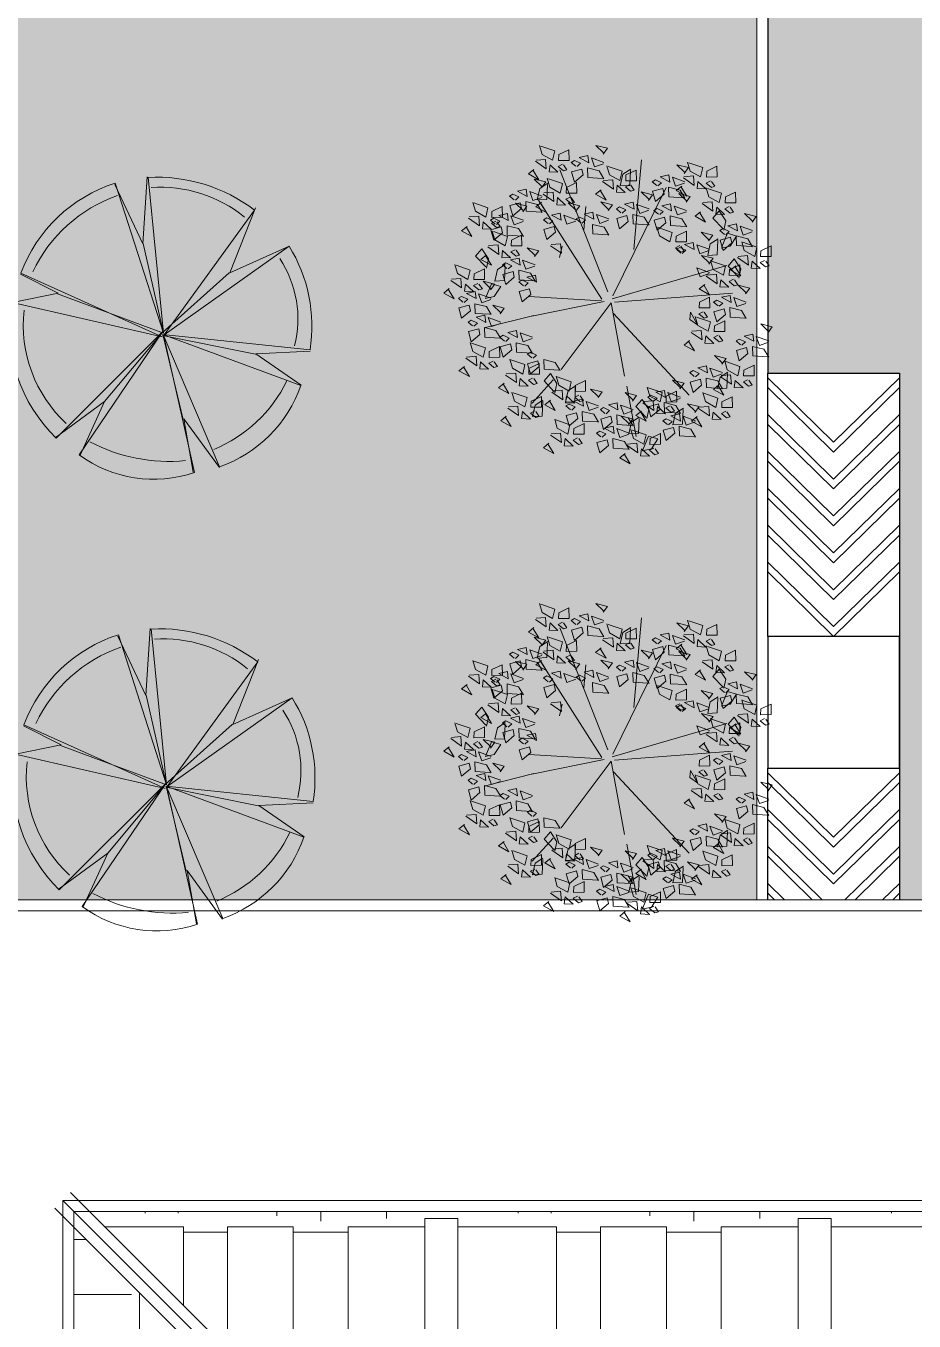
# Model space of a CAD drawing. Header units: inches. Extents: x 139 to 559, y -1 to 295.
# Drawn here: x 266.45 to 274.55, y 174.17 to 185.98 of the extents above; entities that cross this region are included whole.
import ezdxf

# ---------------------------------------------------------------- set-up
doc = ezdxf.new("R2010")
doc.units = ezdxf.units.IN
doc.header["$MEASUREMENT"] = 0
for name, color, linetype, lineweight in [('ars', 11, 'Continuous', 0), ('ARSIR', 31, 'Continuous', 5), ('ARSIR BETON', 8, 'Continuous', 5), ('ATAP', 3, 'Continuous', 20), ('DINDING2', 146, 'Continuous', 5), ('POHON', 98, 'Continuous', 5), ('RUMPUT', 93, 'Continuous', 0)]:
    doc.layers.add(name, color=color, linetype=linetype, lineweight=lineweight)
doc.layers.add('LANTAI', color=57, linetype='Continuous')
pattern_1 = [(45, (37.0798, 226.14725), (6e-17, 0.5747364), [1.2192, -0.4064]), (135, (37.36716, 226.4346), (6e-17, 0.5747364), [1.2192, -0.4064])]
pattern_2 = [(86.6697, (37.0798, 226.14725), (-0.5066041, 0.569206), [0.142875, -0.934755]), (41.6697, (37.0798, 226.14725), (-0.5066045, 0.5692064), [0.142875, -0.619125]), (131.6697, (37.0798, 226.14725), (-0.5692064, -0.5066045), [0.142875, -0.619125])]

# ---------------------------------------------------------------- blocks, each defined once
blk = doc.blocks.new('rrety')
for p, q in [((497.8335, 232.64), (497.8515, 232.6484)), ((497.8506, 232.6457), (497.8452, 232.6146)), ((497.8248, 232.6161), (497.8335, 232.64)), ((497.8452, 232.6146), (497.8248, 232.6161)), ((497.8677, 232.6134), (497.8875, 232.619)), ((497.8875, 232.619), (497.8874, 232.5936)), ((498.0767, 232.6219), (498.0965, 232.6275)), ((498.0822, 232.5908), (498.0767, 232.6219)), ((498.0965, 232.6275), (498.0964, 232.6021)), ((497.8733, 232.5824), (497.8677, 232.6134)), ((497.8874, 232.5936), (497.8733, 232.5795)), ((498.0964, 232.6021), (498.0822, 232.588)), ((497.7802, 232.574), (497.8, 232.5795)), ((497.7857, 232.5429), (497.7802, 232.574)), ((497.8, 232.5795), (497.7999, 232.5541)), ((497.8574, 232.5587), (497.8572, 232.5786)), ((497.8755, 232.5409), (497.8574, 232.5587)), ((497.8592, 232.5767), (497.8853, 232.5589)), ((497.8853, 232.5589), (497.8755, 232.5409)), ((498.0146, 232.5768), (498.0343, 232.5823)), ((498.0201, 232.5457), (498.0146, 232.5768)), ((498.0343, 232.5823), (498.0342, 232.5569)), ((498.0607, 232.5474), (498.0605, 232.5674)), ((498.0625, 232.5654), (498.0886, 232.5477)), ((497.7999, 232.5541), (497.7857, 232.54)), ((498.0342, 232.5569), (498.0201, 232.5429)), ((498.0788, 232.5296), (498.0607, 232.5474)), ((498.0886, 232.5477), (498.0788, 232.5296)), ((497.704, 232.4781), (497.7237, 232.4836)), ((497.7095, 232.447), (497.704, 232.4781)), ((497.7237, 232.4836), (497.7236, 232.4582)), ((497.7236, 232.4582), (497.7095, 232.4442)), ((498.2229, 232.3707), (498.2316, 232.3946)), ((498.2316, 232.3946), (498.2497, 232.403)), ((498.2487, 232.4004), (498.2434, 232.3693)), ((498.2434, 232.3693), (498.2229, 232.3707)), ((498.2179, 232.3568), (498.2376, 232.3624)), ((498.2234, 232.3257), (498.2179, 232.3568)), ((498.2375, 232.337), (498.2234, 232.3229)), ((498.2376, 232.3624), (498.2375, 232.337)), ((498.2611, 232.319), (498.2609, 232.3389)), ((498.263, 232.337), (498.2891, 232.3192)), ((498.2793, 232.3012), (498.2611, 232.319)), ((498.2891, 232.3192), (498.2793, 232.3012)), ((498.1134, 232.2834), (498.1133, 232.258)), ((497.7303, 232.2231), (497.7301, 232.243)), ((497.7321, 232.2411), (497.7582, 232.2233)), ((497.7484, 232.2053), (497.7303, 232.2231)), ((497.7582, 232.2233), (497.7484, 232.2053)), ((497.7859, 232.2045), (497.8056, 232.2101)), ((497.7914, 232.1734), (497.7859, 232.2045)), ((497.8056, 232.2101), (497.8055, 232.1847)), ((497.7542, 232.1564), (497.7629, 232.1803)), ((497.7629, 232.1803), (497.7809, 232.1887)), ((497.78, 232.1861), (497.7747, 232.1549)), ((497.8055, 232.1847), (497.7914, 232.1706)), ((498.1671, 232.1678), (498.1868, 232.1734)), ((498.1868, 232.1734), (498.1867, 232.148)), ((497.7747, 232.1549), (497.7542, 232.1564)), ((497.7839, 232.13), (497.7837, 232.15)), ((497.7858, 232.148), (497.8119, 232.1303)), ((498.1726, 232.1368), (498.1671, 232.1678)), ((498.1867, 232.148), (498.1726, 232.1339)), ((497.8021, 232.1122), (497.7839, 232.13)), ((497.8119, 232.1303), (497.8021, 232.1122)), ((498.0005, 232.1002), (498.0202, 232.1057)), ((498.006, 232.0691), (498.0005, 232.1002)), ((498.0202, 232.1057), (498.0201, 232.0803)), ((498.0201, 232.0803), (498.006, 232.0663))]:
    blk.add_line(p, q)
for points in [[(497.8859, 232.6614), (497.8953, 232.6733), (497.8709, 232.6805), (497.8867, 232.6641)], [(497.9248, 232.6527), (497.9394, 232.672), (497.9502, 232.652), (497.9301, 232.6412), (497.9248, 232.6527)], [(498.0181, 232.6583), (498.0167, 232.6735), (497.998, 232.6702), (498.0181, 232.6583)], [(498.0497, 232.6755), (498.0591, 232.6874), (498.0347, 232.6946), (498.0505, 232.6782)], [(497.8287, 232.6371), (497.8365, 232.6436), (497.8237, 232.6504), (497.8167, 232.6465), (497.826, 232.6379)], [(497.8543, 232.6442), (497.8529, 232.6594), (497.8343, 232.6561), (497.8543, 232.6442)], [(497.8857, 232.6408), (497.8663, 232.6348), (497.8602, 232.6543), (497.8865, 232.6435)], [(497.8824, 232.651), (497.9136, 232.6558), (497.9187, 232.6359), (497.8933, 232.6366), (497.8796, 232.6511)], [(498.0047, 232.6329), (497.9855, 232.618), (497.9803, 232.6401), (498.0025, 232.6453), (498.0047, 232.6329)], [(497.9924, 232.6512), (498.0003, 232.6577), (497.9875, 232.6645), (497.9805, 232.6606), (497.9897, 232.652)], [(498.0461, 232.6236), (498.0147, 232.627), (498.0149, 232.6475), (498.0393, 232.6403), (498.0488, 232.6228)], [(498.0495, 232.6549), (498.03, 232.6489), (498.024, 232.6684), (498.0503, 232.6576)], [(498.1513, 232.6388), (498.1607, 232.6507), (498.1364, 232.6579), (498.1521, 232.6415)], [(497.7921, 232.5963), (497.8067, 232.6156), (497.8175, 232.5956), (497.7974, 232.5848), (497.7921, 232.5963)], [(497.8409, 232.6188), (497.8218, 232.6039), (497.8165, 232.626), (497.8387, 232.6312), (497.8409, 232.6188)], [(497.8823, 232.6095), (497.8509, 232.6129), (497.8511, 232.6334), (497.8755, 232.6262), (497.885, 232.6087)], [(497.9135, 232.52), (497.8706, 232.621)], [(497.8872, 232.6198), (497.9044, 232.6306), (497.9153, 232.6134), (497.8871, 232.617)], [(497.9184, 232.6246), (497.9237, 232.6104), (497.9408, 232.6184), (497.9184, 232.6246)], [(497.9276, 232.6019), (497.9423, 232.6212), (497.953, 232.6012), (497.933, 232.5905), (497.9276, 232.6019)], [(497.9414, 232.6381), (497.9355, 232.6298), (497.9495, 232.6266), (497.9553, 232.6321), (497.9442, 232.638)], [(498.001, 232.6104), (498.0157, 232.6297), (498.0264, 232.6097), (498.0064, 232.5989), (498.001, 232.6104)], [(498.0941, 232.6146), (498.1019, 232.6211), (498.0892, 232.6278), (498.0822, 232.624), (498.0914, 232.6154)], [(498.1198, 232.6217), (498.1183, 232.6368), (498.0997, 232.6335), (498.1198, 232.6217)], [(498.1511, 232.6183), (498.1317, 232.6123), (498.1257, 232.6317), (498.1519, 232.621)], [(497.7497, 232.5946), (497.7809, 232.5994), (497.786, 232.5795), (497.7606, 232.5802), (497.7468, 232.5947)], [(497.8852, 232.6002), (497.9164, 232.605), (497.9215, 232.5851), (497.8961, 232.5858), (497.8824, 232.6003)], [(497.8923, 232.5999), (497.8863, 232.586), (497.9117, 232.5853), (497.8922, 232.5971)], [(497.9442, 232.5873), (497.9383, 232.579), (497.9523, 232.5758), (497.9581, 232.5813), (497.947, 232.5873)], [(497.9586, 232.6087), (497.9898, 232.6135), (497.9949, 232.5936), (497.9695, 232.5943), (497.9558, 232.6088)], [(497.9634, 232.5775), (497.9807, 232.5883), (497.9915, 232.5711), (497.9634, 232.5747)], [(498.0176, 232.5958), (498.0117, 232.5875), (498.0258, 232.5843), (498.0316, 232.5898), (498.0204, 232.5957)], [(498.0666, 232.5852), (498.076, 232.5971), (498.0517, 232.6044), (498.0674, 232.5879)], [(498.0699, 232.5414), (498.1036, 232.5996)], [(498.1063, 232.5962), (498.0872, 232.5813), (498.082, 232.6035), (498.1041, 232.6087), (498.1063, 232.5962)], [(498.1477, 232.5869), (498.1164, 232.5903), (498.1165, 232.6109), (498.1409, 232.6037), (498.1505, 232.5861)], [(498.1711, 232.5711), (498.1805, 232.583), (498.1561, 232.5903), (498.1719, 232.5738)], [(497.7532, 232.5514), (497.7626, 232.5633), (497.7382, 232.5705), (497.754, 232.5541)], [(497.7545, 232.5634), (497.7717, 232.5742), (497.7826, 232.557), (497.7544, 232.5606)], [(497.7857, 232.5682), (497.7909, 232.554), (497.8081, 232.562), (497.7857, 232.5682)], [(497.8086, 232.5817), (497.8028, 232.5734), (497.8168, 232.5702), (497.8226, 232.5757), (497.8115, 232.5816)], [(497.8402, 232.5484), (497.8388, 232.5635), (497.8201, 232.5602), (497.8402, 232.5484)], [(497.8344, 232.5539), (497.8491, 232.5733), (497.8598, 232.5533), (497.8398, 232.5425), (497.8344, 232.5539)], [(497.8716, 232.5449), (497.8521, 232.5389), (497.8461, 232.5584), (497.8724, 232.5477)], [(497.8718, 232.5655), (497.8812, 232.5774), (497.8568, 232.5846), (497.8726, 232.5682)], [(497.89, 232.5691), (497.9073, 232.5799), (497.9181, 232.5627), (497.8899, 232.5662)], [(497.9212, 232.5739), (497.9265, 232.5596), (497.9436, 232.5676), (497.9212, 232.5739)], [(497.9946, 232.5823), (497.9999, 232.5681), (498.0171, 232.5761), (497.9946, 232.5823)], [(498.0094, 232.561), (498.0172, 232.5675), (498.0045, 232.5742), (497.9974, 232.5704), (498.0067, 232.5618)], [(498.035, 232.5681), (498.0336, 232.5832), (498.015, 232.5799), (498.035, 232.5681)], [(498.0664, 232.5647), (498.047, 232.5587), (498.0409, 232.5781), (498.0672, 232.5674)], [(498.1139, 232.5469), (498.1217, 232.5534), (498.1089, 232.5601), (498.1019, 232.5563), (498.1111, 232.5477)], [(498.1395, 232.554), (498.1381, 232.5691), (498.1195, 232.5658), (498.1395, 232.554)], [(498.1709, 232.5506), (498.1515, 232.5446), (498.1454, 232.564), (498.1717, 232.5533)], [(498.2614, 232.5542), (498.2709, 232.5661), (498.2465, 232.5733), (498.2622, 232.5569)], [(497.6959, 232.5271), (497.7038, 232.5337), (497.691, 232.5404), (497.684, 232.5366), (497.6932, 232.5279)], [(497.7216, 232.5343), (497.7202, 232.5494), (497.7016, 232.5461), (497.7216, 232.5343)], [(497.753, 232.5308), (497.7335, 232.5248), (497.7275, 232.5443), (497.7538, 232.5336)], [(497.7596, 232.5435), (497.7536, 232.5296), (497.779, 232.5289), (497.7595, 232.5407)], [(497.792, 232.5523), (497.8232, 232.5571), (497.8283, 232.5372), (497.8029, 232.5379), (497.7892, 232.5523)], [(497.7968, 232.5211), (497.8141, 232.5319), (497.8249, 232.5147), (497.7968, 232.5183)], [(497.8268, 232.5229), (497.8076, 232.508), (497.8024, 232.5301), (497.8246, 232.5353), (497.8268, 232.5229)], [(497.8145, 232.5412), (497.8224, 232.5478), (497.8096, 232.5545), (497.8026, 232.5507), (497.8118, 232.542)], [(497.8682, 232.5136), (497.8368, 232.517), (497.837, 232.5375), (497.8614, 232.5303), (497.8709, 232.5128)], [(497.851, 232.5394), (497.8451, 232.5311), (497.8592, 232.5279), (497.865, 232.5334), (497.8538, 232.5393)], [(497.8951, 232.5492), (497.8891, 232.5352), (497.9145, 232.5345), (497.8951, 232.5463)], [(497.9685, 232.5576), (497.9625, 232.5437), (497.9879, 232.543), (497.9685, 232.5548)], [(498.0216, 232.5427), (498.0025, 232.5277), (497.9973, 232.5499), (498.0194, 232.5551), (498.0216, 232.5427)], [(498.063, 232.5333), (498.0317, 232.5367), (498.0318, 232.5573), (498.0562, 232.5501), (498.0657, 232.5325)], [(498.1261, 232.5286), (498.107, 232.5136), (498.1017, 232.5358), (498.1239, 232.541), (498.1261, 232.5286)], [(498.1055, 232.5201), (498.1202, 232.5395), (498.1309, 232.5194), (498.1109, 232.5087), (498.1055, 232.5201)], [(498.1675, 232.5192), (498.1361, 232.5226), (498.1363, 232.5432), (498.1607, 232.536), (498.1702, 232.5184)], [(498.2042, 232.53), (498.212, 232.5365), (498.1993, 232.5432), (498.1923, 232.5394), (498.2015, 232.5308)], [(498.2299, 232.5371), (498.2285, 232.5522), (498.2098, 232.5489), (498.2299, 232.5371)], [(498.2613, 232.5337), (498.2418, 232.5277), (498.2358, 232.5471), (498.2621, 232.5364)], [(497.7082, 232.5088), (497.6891, 232.4939), (497.6838, 232.516), (497.706, 232.5212), (497.7082, 232.5088)], [(497.7496, 232.4995), (497.7182, 232.5029), (497.7184, 232.5234), (497.7428, 232.5162), (497.7523, 232.4987)], [(497.9754, 232.3753), (497.7793, 232.51)], [(497.828, 232.5259), (497.8333, 232.5117), (497.8505, 232.5197), (497.828, 232.5259)], [(497.9846, 232.3539), (498.0582, 232.5161)], [(498.0631, 232.5184), (498.0943, 232.5232), (498.0994, 232.5033), (498.074, 232.504), (498.0603, 232.5185)], [(498.1221, 232.5056), (498.1162, 232.4972), (498.1302, 232.494), (498.136, 232.4995), (498.1249, 232.5055)], [(498.1705, 232.4975), (498.1851, 232.5169), (498.1959, 232.4969), (498.1758, 232.4861), (498.1705, 232.4975)], [(498.2165, 232.5116), (498.1973, 232.4967), (498.1921, 232.5188), (498.2142, 232.5241), (498.2165, 232.5116)], [(498.2579, 232.5023), (498.2265, 232.5057), (498.2267, 232.5263), (498.251, 232.519), (498.2606, 232.5015)], [(497.7221, 232.4752), (497.7315, 232.4872), (497.7072, 232.4944), (497.7229, 232.4779)], [(497.7158, 232.4818), (497.747, 232.4866), (497.7521, 232.4667), (497.7267, 232.4674), (497.713, 232.4818)], [(497.7582, 232.4834), (497.7728, 232.5028), (497.7836, 232.4828), (497.7635, 232.472), (497.7582, 232.4834)], [(497.8019, 232.5012), (497.7959, 232.4873), (497.8213, 232.4866), (497.8019, 232.4984)], [(497.9846, 232.3539), (497.9233, 232.5008)], [(498.128, 232.4959), (498.1592, 232.5007), (498.1644, 232.4808), (498.139, 232.4815), (498.1252, 232.4959)], [(498.1329, 232.4647), (498.1501, 232.4755), (498.1609, 232.4583), (498.1328, 232.4619)], [(498.187, 232.483), (498.1811, 232.4747), (498.1952, 232.4715), (498.201, 232.477), (498.1898, 232.4829)], [(498.2015, 232.4789), (498.2327, 232.4837), (498.2378, 232.4639), (498.2124, 232.4645), (498.1986, 232.479)], [(498.2439, 232.4806), (498.2585, 232.5), (498.2693, 232.4799), (498.2492, 232.4692), (498.2439, 232.4806)], [(497.6649, 232.451), (497.6727, 232.4575), (497.66, 232.4642), (497.653, 232.4604), (497.6622, 232.4518)], [(497.6906, 232.4581), (497.6891, 232.4732), (497.6705, 232.4699), (497.6906, 232.4581)], [(497.7219, 232.4547), (497.7025, 232.4487), (497.6965, 232.4681), (497.7227, 232.4574)], [(497.7206, 232.4506), (497.7378, 232.4614), (497.7487, 232.4442), (497.7205, 232.4478)], [(497.7518, 232.4554), (497.7571, 232.4412), (497.7742, 232.4492), (497.7518, 232.4554)], [(497.7748, 232.4689), (497.7689, 232.4606), (497.7829, 232.4574), (497.7887, 232.4629), (497.7776, 232.4688)], [(498.1403, 232.4159), (498.2384, 232.4649)], [(498.1641, 232.4695), (498.1693, 232.4553), (498.1865, 232.4633), (498.1641, 232.4695)], [(498.2063, 232.4478), (498.2235, 232.4586), (498.2343, 232.4414), (498.2062, 232.445)], [(498.2375, 232.4526), (498.2427, 232.4383), (498.2599, 232.4463), (498.2375, 232.4526)], [(498.2604, 232.4661), (498.2546, 232.4578), (498.2686, 232.4546), (498.2744, 232.4601), (498.2633, 232.466)], [(498.2749, 232.4355), (498.2896, 232.4549), (498.3003, 232.4348), (498.2803, 232.4241), (498.2749, 232.4355)], [(497.6771, 232.4327), (497.658, 232.4177), (497.6528, 232.4399), (497.6749, 232.4451), (497.6771, 232.4327)], [(497.7185, 232.4234), (497.6872, 232.4268), (497.6873, 232.4473), (497.7117, 232.4401), (497.7213, 232.4226)], [(497.7257, 232.4307), (497.7197, 232.4168), (497.7451, 232.4161), (497.7256, 232.4279)], [(498.2114, 232.4279), (498.2054, 232.414), (498.2308, 232.4133), (498.2113, 232.4251)], [(498.2325, 232.4338), (498.2637, 232.4386), (498.2688, 232.4187), (498.2434, 232.4194), (498.2297, 232.4339)], [(498.2915, 232.4209), (498.2856, 232.4126), (498.2997, 232.4094), (498.3055, 232.4149), (498.2943, 232.4209)], [(497.6339, 232.3943), (497.6651, 232.3991), (497.6702, 232.3793), (497.6448, 232.3799), (497.6311, 232.3944)], [(497.6763, 232.396), (497.691, 232.4154), (497.7017, 232.3953), (497.6817, 232.3846), (497.6763, 232.396)], [(497.7724, 232.3791), (497.771, 232.3943), (497.7524, 232.391), (497.7724, 232.3791)], [(497.804, 232.3963), (497.8134, 232.4082), (497.7891, 232.4154), (497.8048, 232.399)], [(497.9999, 232.3539), (498.144, 232.4182)], [(498.1563, 232.3735), (498.171, 232.3928), (498.1817, 232.3728), (498.1617, 232.362), (498.1563, 232.3735)], [(498.2373, 232.4027), (498.2546, 232.4135), (498.2654, 232.3963), (498.2373, 232.3998)], [(498.2685, 232.4075), (498.2738, 232.3932), (498.291, 232.4012), (498.2685, 232.4075)], [(498.2976, 232.382), (498.2962, 232.3971), (498.2776, 232.3938), (498.2976, 232.382)], [(498.3292, 232.3991), (498.3386, 232.411), (498.3143, 232.4182), (498.33, 232.4018)], [(497.6387, 232.3632), (497.6559, 232.374), (497.6668, 232.3568), (497.6386, 232.3604)], [(497.6699, 232.368), (497.6752, 232.3537), (497.6923, 232.3617), (497.6699, 232.368)], [(497.6929, 232.3815), (497.687, 232.3732), (497.701, 232.37), (497.7068, 232.3754), (497.6957, 232.3814)], [(497.759, 232.3537), (497.7399, 232.3388), (497.7347, 232.3609), (497.7568, 232.3661), (497.759, 232.3537)], [(497.7468, 232.372), (497.7546, 232.3785), (497.7419, 232.3853), (497.7348, 232.3814), (497.7441, 232.3728)], [(497.8004, 232.3444), (497.769, 232.3478), (497.7692, 232.3683), (497.7936, 232.3611), (497.8031, 232.3436)], [(497.8038, 232.3757), (497.7844, 232.3697), (497.7783, 232.3892), (497.8046, 232.3784)], [(498.0061, 232.3539), (498.1593, 232.3784)], [(498.1987, 232.3453), (498.2133, 232.3646), (498.2241, 232.3446), (498.204, 232.3338), (498.1987, 232.3453)], [(498.2424, 232.3828), (498.2364, 232.3688), (498.2618, 232.3681), (498.2424, 232.38)], [(498.2842, 232.3565), (498.2651, 232.3416), (498.2599, 232.3637), (498.282, 232.3689), (498.2842, 232.3565)], [(498.272, 232.3749), (498.2798, 232.3814), (498.2671, 232.3881), (498.26, 232.3843), (498.2693, 232.3757)], [(498.3256, 232.3472), (498.2943, 232.3506), (498.2944, 232.3711), (498.3188, 232.3639), (498.3283, 232.3464)], [(498.329, 232.3786), (498.3096, 232.3725), (498.3036, 232.392), (498.3298, 232.3813)], [(497.6438, 232.3433), (497.6378, 232.3293), (497.6632, 232.3287), (497.6437, 232.3405)], [(497.9785, 232.3508), (497.7363, 232.2773)], [(497.7413, 232.3255), (497.7559, 232.3449), (497.7667, 232.3248), (497.7466, 232.3141), (497.7413, 232.3255)], [(497.9846, 232.3447), (497.7609, 232.2222)], [(497.7891, 232.3297), (497.7969, 232.3362), (497.7842, 232.3429), (497.7772, 232.3391), (497.7864, 232.3305)], [(497.8148, 232.3368), (497.8134, 232.352), (497.7949, 232.3598), (497.8148, 232.3368)], [(497.9846, 232.3386), (497.9233, 232.0875)], [(498.0061, 232.3508), (498.1838, 232.1733)], [(498.1499, 232.3454), (498.1552, 232.3312), (498.1724, 232.3392), (498.1499, 232.3454)], [(498.1563, 232.3436), (498.1875, 232.3484), (498.1926, 232.3285), (498.1672, 232.3292), (498.1535, 232.3437)], [(498.1729, 232.3589), (498.167, 232.3506), (498.1811, 232.3474), (498.1869, 232.3529), (498.1757, 232.3588)], [(497.6988, 232.3238), (497.73, 232.3286), (497.7352, 232.3088), (497.7098, 232.3094), (497.696, 232.3239)], [(497.7578, 232.311), (497.7519, 232.3027), (497.766, 232.2995), (497.7718, 232.3049), (497.7606, 232.3109)], [(497.8014, 232.3114), (497.7822, 232.2965), (497.777, 232.3186), (497.7992, 232.3238), (497.8014, 232.3114)], [(497.9969, 232.3324), (498.1532, 232.0998)], [(498.1611, 232.3124), (498.1783, 232.3232), (498.1892, 232.306), (498.161, 232.3096)], [(498.1923, 232.3172), (498.1976, 232.303), (498.2147, 232.311), (498.1923, 232.3172)], [(498.2153, 232.3307), (498.2094, 232.3224), (498.2234, 232.3192), (498.2292, 232.3247), (498.2181, 232.3306)], [(498.2355, 232.2945), (498.2341, 232.3097), (498.2155, 232.3064), (498.2355, 232.2945)], [(498.2671, 232.3117), (498.2765, 232.3236), (498.2521, 232.3308), (498.2679, 232.3144)], [(497.7037, 232.2927), (497.7209, 232.3035), (497.7317, 232.2863), (497.7036, 232.2899)], [(497.7349, 232.2975), (497.7401, 232.2832), (497.7573, 232.2912), (497.7349, 232.2975)], [(497.7984, 232.2722), (497.8078, 232.2841), (497.7834, 232.2913), (497.7992, 232.2749)], [(498.1662, 232.2925), (498.1602, 232.2786), (498.1856, 232.2779), (498.1661, 232.2897)], [(498.2221, 232.2691), (498.203, 232.2542), (498.1977, 232.2763), (498.2199, 232.2815), (498.2221, 232.2691)], [(498.2099, 232.2874), (498.2177, 232.2939), (498.2049, 232.3006), (498.1979, 232.2968), (498.2072, 232.2882)], [(498.2635, 232.2598), (498.2321, 232.2632), (498.2323, 232.2837), (498.2567, 232.2765), (498.2662, 232.259)], [(498.2669, 232.2911), (498.2475, 232.2851), (498.2414, 232.3046), (498.2677, 232.2938)], [(497.7088, 232.2728), (497.7027, 232.2588), (497.7281, 232.2582), (497.7087, 232.27)], [(497.7411, 232.2479), (497.7489, 232.2545), (497.7362, 232.2612), (497.7292, 232.2574), (497.7384, 232.2487)], [(497.7668, 232.2551), (497.7654, 232.2702), (497.7467, 232.2669), (497.7668, 232.2551)], [(497.7982, 232.2516), (497.7787, 232.2456), (497.7727, 232.2651), (497.799, 232.2544)], [(497.794, 232.2476), (497.8112, 232.2584), (497.8221, 232.2412), (497.7939, 232.2447)], [(498.137, 232.2601), (498.1176, 232.2541), (498.1115, 232.2735), (498.1378, 232.2628)], [(498.2015, 232.2562), (498.2327, 232.261), (498.2378, 232.2411), (498.2124, 232.2418), (498.1986, 232.2562)], [(498.2439, 232.2578), (498.2585, 232.2772), (498.2693, 232.2571), (498.2492, 232.2464), (498.2439, 232.2578)], [(498.2892, 232.2438), (498.2878, 232.2589), (498.2691, 232.2556), (498.2892, 232.2438)], [(498.3207, 232.2609), (498.3302, 232.2728), (498.3058, 232.28), (498.3215, 232.2636)], [(497.7419, 232.2186), (497.7513, 232.2305), (497.7269, 232.2377), (497.7427, 232.2213)], [(497.7534, 232.2296), (497.7342, 232.2147), (497.729, 232.2368), (497.7512, 232.242), (497.7534, 232.2296)], [(497.7948, 232.2203), (497.7634, 232.2237), (497.7636, 232.2442), (497.788, 232.237), (497.7975, 232.2195)], [(497.7991, 232.2277), (497.7931, 232.2137), (497.8185, 232.213), (497.799, 232.2248)], [(497.9718, 232.1588), (497.9626, 232.2322)], [(498.1338, 232.2324), (498.1484, 232.2518), (498.1592, 232.2318), (498.1391, 232.221), (498.1338, 232.2324)], [(498.2063, 232.225), (498.2235, 232.2358), (498.2343, 232.2186), (498.2062, 232.2222)], [(498.2375, 232.2298), (498.2427, 232.2155), (498.2599, 232.2235), (498.2375, 232.2298)], [(498.2758, 232.2183), (498.2566, 232.2034), (498.2514, 232.2255), (498.2735, 232.2308), (498.2758, 232.2183)], [(498.2635, 232.2367), (498.2713, 232.2432), (498.2586, 232.2499), (498.2516, 232.2461), (498.2608, 232.2375)], [(498.2604, 232.2433), (498.2546, 232.235), (498.2686, 232.2318), (498.2744, 232.2373), (498.2633, 232.2432)], [(498.3172, 232.209), (498.2858, 232.2124), (498.286, 232.233), (498.3103, 232.2257), (498.3199, 232.2082)], [(498.3206, 232.2404), (498.3011, 232.2344), (498.2951, 232.2538), (498.3214, 232.2431)], [(497.6847, 232.1944), (497.6925, 232.2009), (497.6797, 232.2076), (497.6727, 232.2038), (497.6819, 232.1952)], [(497.7103, 232.2015), (497.7089, 232.2166), (497.6903, 232.2133), (497.7103, 232.2015)], [(497.7417, 232.1981), (497.7223, 232.1921), (497.7162, 232.2115), (497.7425, 232.2008)], [(497.8053, 232.1996), (497.8225, 232.2104), (497.8334, 232.1932), (497.8052, 232.1968)], [(497.8365, 232.2044), (497.8418, 232.1902), (497.8589, 232.1982), (497.8365, 232.2044)], [(497.8595, 232.2179), (497.8536, 232.2096), (497.8676, 232.2064), (497.8734, 232.2119), (497.8623, 232.2178)], [(497.8682, 232.2028), (497.876, 232.2093), (497.8633, 232.216), (497.8563, 232.2122), (497.8655, 232.2036)], [(497.9219, 232.1752), (497.8905, 232.1786), (497.8907, 232.1991), (497.915, 232.1919), (497.9246, 232.1744)], [(498.0236, 232.2138), (498.0548, 232.2186), (498.0599, 232.1988), (498.0345, 232.1994), (498.0207, 232.2139)], [(498.076, 232.2139), (498.0821, 232.1649)], [(498.0825, 232.201), (498.0767, 232.1927), (498.0907, 232.1895), (498.0965, 232.195), (498.0854, 232.2009)], [(498.0961, 232.1996), (498.1134, 232.2104), (498.1242, 232.1932), (498.0961, 232.1968)], [(498.1273, 232.2044), (498.1326, 232.1902), (498.1498, 232.1982), (498.1273, 232.2044)], [(498.1503, 232.2179), (498.1444, 232.2096), (498.1585, 232.2064), (498.1643, 232.2119), (498.1531, 232.2178)], [(498.1732, 232.1969), (498.2044, 232.2017), (498.2095, 232.1818), (498.1841, 232.1825), (498.1704, 232.197)], [(498.2114, 232.2051), (498.2054, 232.1912), (498.2308, 232.1905), (498.2113, 232.2023)], [(498.2156, 232.1986), (498.2303, 232.218), (498.241, 232.1979), (498.221, 232.1872), (498.2156, 232.1986)], [(497.6969, 232.176), (497.6778, 232.1611), (497.6725, 232.1832), (497.6947, 232.1884), (497.6969, 232.176)], [(497.7383, 232.1667), (497.7069, 232.1701), (497.7071, 232.1907), (497.7315, 232.1834), (497.741, 232.1659)], [(497.7186, 232.1715), (497.7498, 232.1763), (497.7549, 232.1565), (497.7295, 232.1571), (497.7158, 232.1716)], [(497.761, 232.1732), (497.7757, 232.1926), (497.7864, 232.1725), (497.7664, 232.1618), (497.761, 232.1732)], [(497.8104, 232.1797), (497.8044, 232.1658), (497.8298, 232.1651), (497.8103, 232.1769)], [(497.8804, 232.1845), (497.8613, 232.1696), (497.8561, 232.1917), (497.8782, 232.1969), (497.8804, 232.1845)], [(497.9079, 232.1619), (497.9225, 232.1813), (497.9333, 232.1613), (497.9132, 232.1505), (497.9079, 232.1619)], [(497.9445, 232.1744), (497.9757, 232.1792), (497.9808, 232.1593), (497.9554, 232.16), (497.9417, 232.1744)], [(497.9869, 232.176), (498.0016, 232.1954), (498.0123, 232.1754), (497.9923, 232.1646), (497.9869, 232.176)], [(498.0284, 232.1827), (498.0456, 232.1935), (498.0564, 232.1763), (498.0283, 232.1799)], [(498.0596, 232.1875), (498.0648, 232.1732), (498.082, 232.1812), (498.0596, 232.1875)], [(498.1013, 232.1797), (498.0952, 232.1658), (498.1206, 232.1651), (498.1012, 232.1769)], [(498.1452, 232.1592), (498.1437, 232.1743), (498.1251, 232.171), (498.1452, 232.1592)], [(498.1767, 232.1763), (498.1862, 232.1882), (498.1618, 232.1954), (498.1775, 232.179)], [(498.178, 232.1658), (498.1953, 232.1766), (498.2061, 232.1594), (498.178, 232.1629)], [(498.2322, 232.1841), (498.2263, 232.1757), (498.2404, 232.1725), (498.2462, 232.178), (498.235, 232.184)], [(497.7234, 232.1404), (497.7407, 232.1512), (497.7515, 232.134), (497.7233, 232.1376)], [(497.7546, 232.1452), (497.7599, 232.1309), (497.777, 232.1389), (497.7546, 232.1452)], [(497.7776, 232.1587), (497.7717, 232.1504), (497.7857, 232.1472), (497.7915, 232.1527), (497.7804, 232.1586)], [(497.8654, 232.1603), (497.8966, 232.1651), (497.9018, 232.1452), (497.8764, 232.1459), (497.8626, 232.1603)], [(497.9244, 232.1474), (497.9185, 232.1391), (497.9326, 232.1359), (497.9384, 232.1414), (497.9272, 232.1473)], [(497.9493, 232.1432), (497.9666, 232.154), (497.9774, 232.1368), (497.9492, 232.1404)], [(497.9723, 232.161), (497.9877, 232.0416)], [(497.9805, 232.148), (497.9858, 232.1338), (498.0029, 232.1418), (497.9805, 232.148)], [(498.0035, 232.1615), (497.9976, 232.1532), (498.0116, 232.15), (498.0174, 232.1555), (498.0063, 232.1614)], [(498.0335, 232.1628), (498.0275, 232.1489), (498.0529, 232.1482), (498.0334, 232.16)], [(498.1317, 232.1337), (498.1126, 232.1188), (498.1074, 232.1409), (498.1295, 232.1461), (498.1317, 232.1337)], [(498.1195, 232.1521), (498.1273, 232.1586), (498.1146, 232.1653), (498.1076, 232.1615), (498.1168, 232.1529)], [(498.1732, 232.1244), (498.1418, 232.1278), (498.142, 232.1484), (498.1663, 232.1411), (498.1759, 232.1236)], [(498.1765, 232.1558), (498.1571, 232.1498), (498.1511, 232.1692), (498.1773, 232.1585)], [(498.1831, 232.1459), (498.1771, 232.1319), (498.2025, 232.1312), (498.1831, 232.1431)], [(498.2092, 232.1706), (498.2145, 232.1563), (498.2317, 232.1643), (498.2092, 232.1706)], [(497.7285, 232.1205), (497.7225, 232.1066), (497.7479, 232.1059), (497.7285, 232.1177)], [(497.8091, 232.1056), (497.8077, 232.1207), (497.7891, 232.1174), (497.8091, 232.1056)], [(497.8405, 232.1022), (497.8211, 232.0962), (497.8151, 232.1156), (497.8413, 232.1049)], [(497.8407, 232.1227), (497.8501, 232.1346), (497.8258, 232.1418), (497.8415, 232.1254)], [(497.8702, 232.1291), (497.8875, 232.1399), (497.8983, 232.1227), (497.8702, 232.1263)], [(497.9015, 232.1339), (497.9067, 232.1197), (497.9239, 232.1277), (497.9015, 232.1339)], [(497.9248, 232.1027), (497.9394, 232.1221), (497.9502, 232.102), (497.9301, 232.0913), (497.9248, 232.1027)], [(497.9544, 232.1233), (497.9484, 232.1094), (497.9738, 232.1087), (497.9543, 232.1205)], [(498.0266, 232.1056), (498.0252, 232.1207), (498.0065, 232.1174), (498.0266, 232.1056)], [(498.058, 232.1022), (498.0385, 232.0962), (498.0325, 232.1156), (498.0588, 232.1049)], [(498.0581, 232.1227), (498.0676, 232.1346), (498.0432, 232.1418), (498.0589, 232.1254)], [(498.1027, 232.0999), (498.1173, 232.1193), (498.1281, 232.0992), (498.108, 232.0885), (498.1027, 232.0999)], [(498.2078, 232.1114), (498.2172, 232.1233), (498.1928, 232.1306), (498.2086, 232.1141)], [(497.7957, 232.0801), (497.7766, 232.0652), (497.7714, 232.0874), (497.7935, 232.0926), (497.7957, 232.0801)], [(497.7835, 232.0985), (497.7913, 232.105), (497.7786, 232.1117), (497.7715, 232.1079), (497.7808, 232.0993)], [(497.8371, 232.0708), (497.8058, 232.0742), (497.8059, 232.0948), (497.8303, 232.0876), (497.8398, 232.07)], [(497.8754, 232.1092), (497.8693, 232.0953), (497.8947, 232.0946), (497.8753, 232.1064)], [(497.8915, 232.0776), (497.901, 232.0895), (497.8766, 232.0967), (497.8923, 232.0803)], [(497.8824, 232.101), (497.9136, 232.1058), (497.9187, 232.086), (497.8933, 232.0866), (497.8796, 232.1011)], [(497.9414, 232.0882), (497.9355, 232.0799), (497.9495, 232.0767), (497.9553, 232.0821), (497.9442, 232.0881)], [(498.0132, 232.0801), (497.994, 232.0652), (497.9888, 232.0874), (498.0109, 232.0926), (498.0132, 232.0801)], [(498.0009, 232.0985), (498.0087, 232.105), (497.996, 232.1117), (497.989, 232.1079), (497.9982, 232.0993)], [(498.0546, 232.0708), (498.0232, 232.0742), (498.0234, 232.0948), (498.0477, 232.0876), (498.0573, 232.07)], [(498.0603, 232.0982), (498.0915, 232.103), (498.0966, 232.0831), (498.0712, 232.0838), (498.0575, 232.0983)], [(498.1506, 232.0872), (498.1584, 232.0937), (498.1456, 232.1004), (498.1386, 232.0966), (498.1479, 232.088)], [(498.1762, 232.0943), (498.1748, 232.1094), (498.1562, 232.1061), (498.1762, 232.0943)], [(498.2076, 232.0909), (498.1882, 232.0849), (498.1821, 232.1043), (498.2084, 232.0936)], [(497.8343, 232.0533), (497.8421, 232.0599), (497.8294, 232.0666), (497.8224, 232.0628), (497.8316, 232.0542)], [(497.86, 232.0605), (497.8586, 232.0756), (497.8399, 232.0723), (497.86, 232.0605)], [(497.8914, 232.0571), (497.8719, 232.051), (497.8659, 232.0705), (497.8922, 232.0598)], [(497.8872, 232.0699), (497.9044, 232.0807), (497.9153, 232.0635), (497.8871, 232.0671)], [(497.9184, 232.0747), (497.9237, 232.0604), (497.9408, 232.0684), (497.9184, 232.0747)], [(498.0651, 232.0671), (498.0823, 232.0779), (498.0932, 232.0607), (498.065, 232.0642)], [(498.0963, 232.0719), (498.1015, 232.0576), (498.1187, 232.0656), (498.0963, 232.0719)], [(498.1192, 232.0853), (498.1134, 232.077), (498.1274, 232.0738), (498.1332, 232.0793), (498.1221, 232.0853)], [(498.1628, 232.0689), (498.1437, 232.0539), (498.1384, 232.0761), (498.1606, 232.0813), (498.1628, 232.0689)], [(498.2042, 232.0595), (498.1728, 232.063), (498.173, 232.0835), (498.1974, 232.0763), (498.2069, 232.0587)], [(497.8466, 232.035), (497.8274, 232.0201), (497.8222, 232.0422), (497.8443, 232.0474), (497.8466, 232.035)], [(497.888, 232.0257), (497.8566, 232.0291), (497.8568, 232.0496), (497.8811, 232.0424), (497.8907, 232.0249)], [(497.8923, 232.05), (497.8863, 232.036), (497.9117, 232.0354), (497.8922, 232.0472)], [(498.0702, 232.0472), (498.0642, 232.0332), (498.0896, 232.0325), (498.0701, 232.0444)]]:
    blk.add_lwpolyline(points)
blk = doc.blocks.new('D00088C')
for p, q in [((-0.2342, 0.4212), (-0.1152, 0.2615)), ((-0.2303, 0.4213), (-0.0013, -0.0094)), ((-0.0013, -0.0094), (-0.1437, 0.4512)), ((-0.1152, 0.2615), (-0.1398, 0.4513)), ((0.2305, 0.3971), (0.0063, 0.0027)), ((0.2266, 0.397), (0.1472, 0.2403)), ((0.0063, 0.0027), (0.303, 0.3553)), ((0.1472, 0.2403), (0.3033, 0.3575)), ((-0.1152, 0.2612), (-0.0014, -0.0054)), ((0.0023, 0.0066), (-0.4996, 0.0423)), ((-0.496, -0.0575), (0.0023, 0.0066)), ((-0.3618, -0.0303), (-0.4945, 0.0417)), ((0.3075, -0.0277), (0.0024, 0.0026)), ((0.4778, 0.0264), (0.0025, -0.0014)), ((0.4784, 0.0248), (0.3087, -0.0294)), ((-0.4961, -0.0535), (-0.3618, -0.0303)), ((-0.3629, -0.0277), (0.0026, -0.0053)), ((0.0026, -0.0053), (-0.2884, -0.4252)), ((-0.192, -0.4744), (0.0026, -0.0053)), ((-0.1451, -0.264), (0.0026, -0.0053)), ((0.1495, -0.2553), (-0.0014, -0.0054)), ((0.3099, -0.3943), (0.0064, -0.0013)), ((0.0064, -0.0013), (0.169, -0.4733)), ((0.3087, -0.0294), (0.4741, -0.089)), ((-0.1457, -0.2629), (-0.2885, -0.4212)), ((-0.1959, -0.4745), (-0.1457, -0.2629))]:
    blk.add_line(p, q)
at = {"flags": 128}
blk.add_lwpolyline([(0.1453, 0.2437), (0.0025, -0.0014), (0.4729, -0.0927, -0.179693), (0.3099, -0.3943), (0.1517, -0.2555), (0.1692, -0.4812)], format="xyb", dxfattribs=at)
for centre, radius, start, end in [((-0.0088, 0.063), 0.411, 54.3842, 109.1674), ((0.0045, -0.0301), 0.5088, 117.4863, 171.4484), ((-0.018, -0.1342), 0.5445, 67.363, 101.0798), ((-0.022, -0.0267), 0.4368, 115.9305, 169.2592), ((0.0516, 0.0107), 0.4265, 2.1127, 53.8887), ((-0.0182, -0.0451), 0.4539, 8.9188, 50.8384), ((-0.0137, -0.0277), 0.4832, 183.5353, 235.3544), ((0.0103, -0.0052), 0.475, 188.1449, 233.911), ((0.0637, -0.0721), 0.358, 309.7909, 357.1215), ((-0.0193, -0.0383), 0.4358, 249.3685, 292.0705), ((-0.013, 0.0189), 0.5247, 250.058, 290.2953)]:
    blk.add_arc(centre, radius, start, end)

msp = doc.modelspace()

# ---------------------------------------------------------------- hatches: boundary and pattern name
at = {"layer": 'ars'}
h = msp.add_hatch(dxfattribs=at)
h.set_pattern_fill('AR-RSHKE', color=256, scale=0.1, style=0)
h.set_pattern_definition([(0, (278.4873, 175.0301), (2.55, -1.2), [0.6, -0.5, 0.7, -0.3, 0.9, -0.4]), (0, (279.0873, 174.9801), (2.55, -1.2), [0.5, -1.9, 0.4, -0.6]), (0, (280.2873, 175.1051), (2.55, -1.2), [0.3, -3.1]), (270, (278.4873, 175.0301), (-0.85, -1.2), [1.15, -3.65]), (270, (279.0873, 175.0301), (-0.85, -1.2), [1.125, -3.675]), (270, (279.5873, 175.0301), (-0.85, -1.2), [1.05, -3.75]), (270, (280.2873, 175.1051), (-0.85, -1.2), [1.15, -3.65]), (270, (280.5873, 175.1051), (-0.85, -1.2), [1.15, -3.65]), (270, (281.4873, 175.0301), (-0.85, -1.2), [1.1, -3.7])])
h.paths.add_polyline_path([(267.0287, 175.1715), (289.7459, 175.1715), (278.3873, 163.813)])
h = msp.add_hatch(dxfattribs=at)
h.set_pattern_fill('AR-RSHKE', color=256, scale=0.1, angle=90, style=0)
h.set_pattern_definition([(90, (278.2873, 148.313), (1.2, 2.55), [0.6, -0.5, 0.7, -0.3, 0.9, -0.4]), (90, (278.3373, 148.913), (1.2, 2.55), [0.5, -1.9, 0.4, -0.6]), (90, (278.2123, 150.113), (1.2, 2.55), [0.3, -3.1]), (360, (278.2873, 148.31295), (1.2, -0.85), [1.15, -3.65]), (360, (278.2873, 148.91295), (1.2, -0.85), [1.125, -3.675]), (360, (278.2873, 149.41295), (1.2, -0.85), [1.05, -3.75]), (360, (278.2123, 150.11295), (1.2, -0.85), [1.15, -3.65]), (360, (278.2123, 150.41295), (1.2, -0.85), [1.15, -3.65]), (360, (278.2873, 151.31295), (1.2, -0.85), [1.1, -3.7])])
h.paths.add_polyline_path([(266.8873, 175.0301), (278.2873, 163.6301), (278.2873, 159.713), (266.8873, 148.313)])
at = {"layer": 'ARSIR'}
h = msp.add_hatch(dxfattribs=at)
h.set_pattern_fill('AR-HBONE', color=256, scale=0.003, style=0)
h.set_pattern_definition([(45, (37.0798, 226.14725), (4e-17, 0.4310523), [0.9144, -0.3048]), (135, (37.29532, 226.36278), (4e-17, 0.4310523), [0.9144, -0.3048])])
edge = h.paths.add_edge_path()
edge.add_arc((191.2828, 190.0679), 15.2, 90, 180)
edge.add_line((176.0828, 190.0679), (176.0828, 133.2715))
edge.add_arc((191.2828, 133.2715), 15.2, 180, 214.23029)
edge.add_line((178.7157, 124.7212), (179.7078, 125.3962))
edge.add_arc((191.2827, 133.2715), 14, 180, 214.23027, ccw=False)
edge.add_line((177.2828, 133.2715), (177.2828, 190.0679))
edge.add_arc((191.2828, 190.0679), 14, 90, 180, ccw=False)
edge.add_line((191.2828, 204.0679), (270.5466, 204.0679))
edge.add_arc((270.5466, 204.9086), 0.8408, 270, 359.99697)
edge.add_line((271.3873, 204.9086), (191.2828, 205.2679))
h = msp.add_hatch(dxfattribs=at)
h.set_pattern_fill('AR-HBONE', color=256, scale=0.004, style=0)
h.set_pattern_definition(pattern_1)
h.paths.add_polyline_path([(277.2032, 190.67), (279.5032, 190.67), (279.5032, 186.97), (277.2032, 186.97)])
h.paths.add_polyline_path([(277.2032, 184.47), (279.5032, 184.47), (279.5032, 180.77), (277.2032, 180.77)])
edge = h.paths.add_edge_path()
edge.add_line((274.4123, 178.0115), (282.3623, 178.0115))
edge.add_line((282.3623, 178.0115), (282.3623, 182.8115))
edge.add_line((282.3623, 182.8115), (283.5623, 182.8115))
edge.add_line((283.5623, 182.8115), (283.5623, 190.7865))
edge.add_arc((286.5623, 190.7865), 3, 90, 180, ccw=False)
edge.add_line((286.5623, 193.7865), (332.5823, 193.7865))
edge.add_line((332.5823, 193.7865), (332.5823, 194.9865))
edge.add_line((332.5823, 194.9865), (279.5032, 194.9865))
edge.add_line((279.5032, 194.9865), (279.5032, 192.5865))
edge.add_line((279.5032, 192.5865), (277.2032, 192.5865))
edge.add_line((277.2032, 192.5865), (277.2032, 194.9865))
edge.add_line((277.2032, 194.9865), (272.3302, 194.9865))
edge.add_arc((265.7568, 189.203), 8.7555, 41.343, 90)
edge.add_line((265.7568, 197.9585), (262.4822, 197.9585))
edge.add_line((262.4822, 197.9585), (262.4822, 196.6571))
edge.add_line((262.4822, 196.6571), (265.7537, 196.6585))
edge.add_arc((265.7568, 189.203), 7.4555, 0.24526, 90.02394, ccw=False)
edge.add_line((273.2123, 189.2349), (273.2123, 182.8115))
edge.add_line((273.2123, 182.8115), (274.4123, 182.8115))
edge.add_line((274.4123, 182.8115), (274.4123, 178.0115))
at = {"layer": 'ARSIR BETON'}
h = msp.add_hatch(dxfattribs=at)
h.set_pattern_fill('AR-HBONE', color=256, scale=0.004, style=0)
h.set_pattern_definition(pattern_1)
edge = h.paths.add_edge_path()
edge.add_arc((191.2828, 190.0679), 14, 90, 180)
edge.add_line((177.2828, 190.0679), (177.2828, 133.2715))
edge.add_arc((191.2827, 133.2715), 14, 179.99992, 263.11919)
edge.add_line((189.6055, 119.3724), (189.6055, 112.3227))
edge.add_line((189.6055, 112.3227), (189.7055, 112.3227))
edge.add_line((189.7055, 112.3227), (189.7055, 112.2227))
edge.add_line((189.7055, 112.2227), (201.7055, 112.2227))
edge.add_line((201.7055, 112.2227), (201.7055, 119.2715))
edge.add_line((201.7055, 119.2715), (380.22, 119.2715))
edge.add_arc((380.22, 133.2715), 14, 270, 360)
edge.add_line((394.22, 133.2715), (394.22, 186.8365))
edge.add_arc((380.07, 186.8365), 14.15, 0.00002, 89.99998)
edge.add_line((380.07, 200.9865), (288.3873, 200.9865))
edge.add_arc((288.3873, 203.9865), 3, 180, 270, ccw=False)
edge.add_line((285.3873, 203.9865), (285.3986, 204.9823))
edge.add_line((285.3986, 204.9823), (271.3873, 205.1475))
edge.add_line((271.3873, 205.1475), (271.3873, 204.9086))
edge.add_arc((270.5466, 204.9086), 0.8408, 270, 359.99999, ccw=False)
edge.add_line((270.5466, 204.0679), (191.2828, 204.0679))
edge = h.paths.add_edge_path()
edge.add_line((191.2672, 197.9562), (265.7566, 197.9585))
edge.add_arc((265.7568, 189.203), 8.7555, 41.343, 90.00169, ccw=False)
edge.add_line((272.3302, 194.9865), (332.5823, 194.9865))
edge.add_line((332.5823, 194.9865), (332.5823, 191.8715))
edge.add_line((332.5823, 191.8715), (340.1822, 191.8715))
edge.add_line((340.1822, 191.8715), (340.1822, 194.9865))
edge.add_line((340.1822, 194.9865), (380.07, 194.9865))
edge.add_arc((380.07, 186.8365), 8.15, 0, 90, ccw=False)
edge.add_line((388.22, 186.8365), (388.22, 163.1715))
edge.add_line((388.22, 163.1715), (388.22, 157.7117))
edge.add_line((388.22, 157.7117), (388.22, 133.2715))
edge.add_arc((380.22, 133.2715), 8, -90, 0, ccw=False)
edge.add_line((380.22, 125.2715), (191.2828, 125.2715))
edge.add_arc((191.185, 133.1732), 7.9023, 180.12317, 270.70845, ccw=False)
edge.add_line((183.2828, 133.1562), (183.2675, 189.9541))
edge.add_arc((191.2675, 189.9563), 8, 90.00169, 180.01541, ccw=False)
at = {"layer": 'RUMPUT'}
h = msp.add_hatch(dxfattribs=at)
h.set_pattern_fill('GRASS', color=256, scale=0.03, angle=356.66969, style=0)
h.set_pattern_definition(pattern_2)
edge = h.paths.add_edge_path()
edge.add_line((173.8596, 124.7087), (178.5195, 124.7087))
edge.add_line((178.5195, 124.7087), (178.577, 124.7478))
edge.add_arc((191.2745, 133.269), 15.2918, 179.99042, 213.86512, ccw=False)
edge.add_line((175.9828, 133.2715), (175.9828, 190.0679))
edge.add_arc((191.2827, 190.0679), 15.2999, 89.99903, 180.00016, ccw=False)
edge.add_line((191.283, 205.3679), (269.9053, 205.0253))
edge.add_line((269.9053, 205.0253), (167.2319, 206.0181))
edge.add_line((167.2319, 206.0181), (167.521, 198.8985))
edge.add_line((167.521, 198.8985), (170.7477, 161.1323))
edge.add_line((170.7477, 161.1323), (173.8596, 124.7087))
h = msp.add_hatch(dxfattribs=at)
h.set_pattern_fill('GRASS', color=256, scale=0.03, angle=356.66969, style=0)
h.set_pattern_definition(pattern_2)
edge = h.paths.add_edge_path()
edge.add_line((266.1873, 178.0115), (273.1123, 178.0115))
edge.add_line((273.1123, 178.0115), (273.1123, 189.2346))
edge.add_arc((265.7568, 189.203), 7.3555, 0.24692, 91.40235)
edge.add_line((265.5768, 196.5562), (262.5822, 196.5562))
edge.add_line((262.5822, 196.5562), (262.5822, 192.8562))
edge.add_line((262.5822, 192.8562), (232.3822, 192.8562))
edge.add_line((232.3822, 192.8562), (232.3822, 197.4574))
edge.add_arc((231.9822, 197.4574), 0.4, 360, 450)
edge.add_line((231.9822, 197.8574), (230.9974, 197.8574))
edge.add_arc((230.9974, 197.4574), 0.4, 90, 180.00169)
edge.add_line((230.5974, 197.4574), (230.5975, 191.8715))
edge.add_line((230.5975, 191.8715), (263.3357, 191.8715))
edge.add_arc((263.4211, 189.1067), 2.7662, 0.31389, 91.76922, ccw=False)
edge.add_line((266.1873, 189.1218), (266.1873, 178.0115))

# ---------------------------------------------------------------- linework, layer by layer
at = {"layer": 'ATAP'}
for points in [[(265.4373, 178.0115), (291.4373, 178.0115), (291.4373, 173.2715), (294.3373, 173.2715), (294.3373, 150.0715), (291.4373, 150.0715), (291.4373, 145.3315), (265.6873, 145.3315), (265.6873, 149.6215), (262.8873, 149.6215), (262.8873, 173.7315), (265.4373, 173.7315), (265.4373, 178.0115)], [(266.858, 175.3422), (278.3873, 163.813), (289.9166, 175.3422)], [(266.7166, 175.2008), (278.3873, 163.5301), (290.058, 175.2008)], [(266.7873, 175.2715), (278.3873, 163.6715), (289.9873, 175.2715)]]:
    msp.add_lwpolyline(points, dxfattribs=at)
for points in [[(265.5373, 177.9115), (291.3373, 177.9115), (291.3373, 173.1715), (294.2373, 173.1715), (294.2373, 150.1715), (291.3373, 150.1715), (291.3373, 145.4315), (265.7873, 145.4315), (265.7873, 149.7215), (262.9873, 149.7215), (262.9873, 173.6315), (265.5373, 173.6315)], [(266.7873, 175.2715), (289.9873, 175.2715), (289.9873, 148.0715), (266.7873, 148.0715)], [(266.8873, 175.1715), (289.8873, 175.1715), (289.8873, 148.1715), (266.8873, 148.1715)]]:
    msp.add_lwpolyline(points, close=True, dxfattribs=at)
at = {"layer": 'DINDING2'}
for points in [[(273.2123, 178.0115), (273.2123, 189.2349, 0.4200925), (265.5756, 196.6562), (262.4822, 196.6562), (262.4822, 192.9562), (232.4822, 192.9562), (232.4822, 197.4574, 0.4142136), (231.9822, 197.9574), (230.9974, 197.9574, 0.4142222), (230.4974, 197.4574), (230.4975, 191.7715), (263.3373, 191.7715, -0.4218119), (266.0873, 189.1215), (266.0873, 178.0115)], [(273.1123, 178.0115), (273.1123, 189.2346, 0.4201324), (265.5768, 196.5562), (262.5822, 196.5562), (262.5822, 192.8562), (232.3822, 192.8562), (232.3822, 197.4574, 0.4142136), (231.9822, 197.8574), (230.9974, 197.8574, 0.4142222), (230.5974, 197.4574), (230.5975, 191.8715), (263.3357, 191.8715, -0.4216729), (266.1873, 189.1218), (266.1873, 178.0115)]]:
    msp.add_lwpolyline(points, format="xyb", dxfattribs=at)
at = {"layer": 'LANTAI'}
msp.add_lwpolyline([(332.5823, 193.7865), (332.5823, 194.9865), (279.5032, 194.9865), (279.5032, 192.5865), (277.2032, 192.5865), (277.2032, 194.9865), (272.3302, 194.9865, 0.2155546), (265.7568, 197.9585), (262.4822, 197.9562), (262.4822, 196.7562), (262.4822, 196.6562), (265.7537, 196.6585, -0.4130826), (273.2123, 189.2349), (273.2123, 182.8115), (274.4123, 182.8115), (274.4123, 178.0115)], format="xyb", dxfattribs=at)
for points in [[(274.4123, 180.4115), (273.2123, 180.4115), (273.2123, 182.8115), (274.4123, 182.8115)], [(274.4123, 180.4115), (273.2123, 180.4115), (273.2123, 179.2115), (274.4123, 179.2115)]]:
    msp.add_lwpolyline(points, close=True, dxfattribs=at)
for points in [[(273.2123, 182.7699), (273.8123, 182.1823), (274.4123, 182.7699)], [(273.2123, 182.68), (273.8123, 182.0924), (274.4123, 182.68)], [(273.2123, 182.4337), (273.8123, 181.8461), (274.4123, 182.4337)], [(273.2123, 182.3439), (273.8123, 181.7562), (274.4123, 182.3439)], [(273.2123, 182.0975), (273.8123, 181.5099), (274.4123, 182.0975)], [(273.2123, 182.0077), (273.8123, 181.4201), (274.4123, 182.0077)], [(273.2123, 181.7613), (273.8123, 181.1737), (274.4123, 181.7613)], [(273.2123, 181.6715), (273.8123, 181.0839), (274.4123, 181.6715)], [(273.2123, 181.4252), (273.8123, 180.8375), (274.4123, 181.4252)], [(273.2123, 181.3353), (273.8123, 180.7477), (274.4123, 181.3353)], [(273.2123, 181.089), (273.8123, 180.5014), (274.4123, 181.089)], [(273.2123, 180.9992), (273.8123, 180.4115), (274.4123, 180.9992)], [(273.2123, 178.0115), (273.2123, 179.2115), (274.4123, 179.2115), (274.4123, 178.0115)], [(273.2123, 179.1699), (273.8123, 178.5823), (274.4123, 179.1699)], [(273.2123, 179.08), (273.8123, 178.4924), (274.4123, 179.08)], [(273.2123, 178.8337), (273.8123, 178.2461), (274.4123, 178.8337)], [(273.2123, 178.7439), (273.8123, 178.1562), (274.4123, 178.7439)], [(273.2123, 178.4975), (273.7085, 178.0115)], [(273.916, 178.0115), (274.4123, 178.4975)], [(273.2123, 178.4077), (273.6168, 178.0115)], [(274.0078, 178.0115), (274.4123, 178.4077)], [(273.2123, 178.1613), (273.3653, 178.0115)], [(274.2593, 178.0115), (274.4123, 178.1613)], [(273.2123, 178.0715), (273.2735, 178.0115)], [(274.351, 178.0115), (274.4123, 178.0715)]]:
    msp.add_lwpolyline(points, dxfattribs=at)

# ---------------------------------------------------------------- block references
at = {"layer": 'POHON'}
for name, p, xscale, yscale, zscale, rotation in [('rrety', (2560.5858, 691.2214), 4.266321027000654, 4.266321027000657, 4.266321027000662, 167.4952652185835), ('D00088C', (267.6933, 183.1622), -2.812499999999324, 2.812499999999318, 8.4375, 163.0458035345949), ('rrety', (2560.5858, 687.0461), 4.266321027000654, 4.266321027000657, 4.266321027000662, 167.4952652185835), ('D00088C', (267.7214, 179.0457), -2.812499999999324, 2.812499999999318, 8.4375, 163.0458035345949)]:
    msp.add_blockref(name, p, dxfattribs=dict(at, xscale=xscale, yscale=yscale, zscale=zscale, rotation=rotation))

doc.saveas('drawing.dxf')
